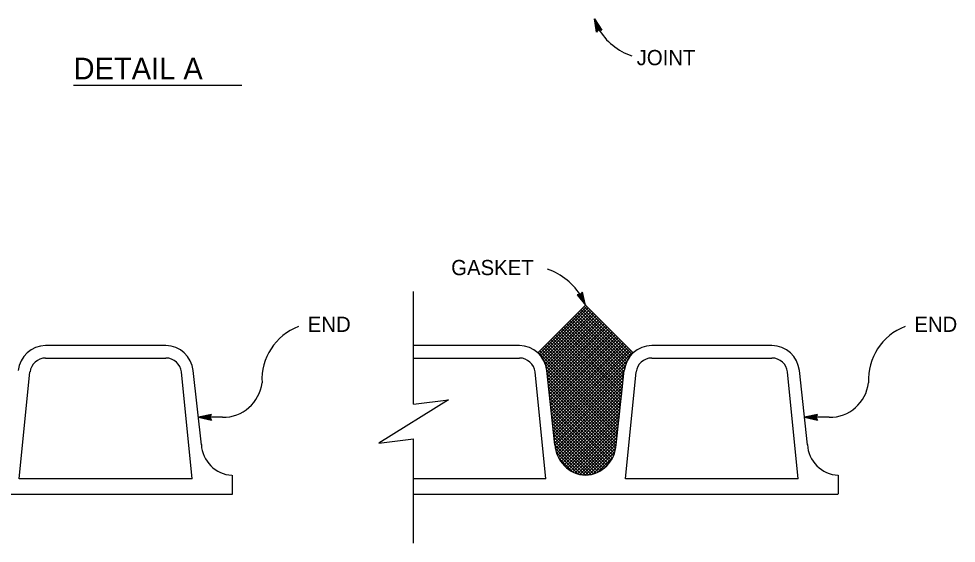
# Model space of a CAD drawing. Extents: x -894 to 866, y -476 to 714.
# Drawn here: x -479.3 to -47.9, y 102.5 to 344.1 of the extents above; entities that cross this region are included whole.
import ezdxf

# ---------------------------------------------------------------- set-up
doc = ezdxf.new("R2010")
doc.units = 0
for name, color, linetype in [('56 Stage 3 Anno', 7, 'Continuous'), ('57 Undefined', 7, 'Continuous'), ('60 Nongeo Data', 7, 'Continuous')]:
    doc.layers.add(name, color=color, linetype=linetype)

msp = doc.modelspace()

# ---------------------------------------------------------------- linework, layer by layer
at = {"layer": '56 Stage 3 Anno'}
for p, q in [((-212.61, 339.49), (-214.29, 344.06)), ((-214.29, 344.06), (-214.29, 344.06)), ((-213.46, 337.89), (-213.46, 337.89)), ((-210.93, 338.83), (-210.93, 338.83)), ((-297.62, 166.57), (-297.62, 218.46)), ((-222.36, 217.01), (-222.36, 217.01)), ((-220.32, 215.91), (-218.48, 212.14)), ((-219.93, 218.19), (-219.93, 218.19)), ((-218.48, 212.14), (-218.48, 212.14)), ((-385.52, 160.55), (-396.68, 160.55)), ((-396.68, 160.55), (-396.68, 160.55)), ((-390.61, 161.9), (-390.61, 161.9)), ((-106.38, 160.55), (-117.74, 160.55)), ((-117.74, 160.55), (-117.74, 160.55)), ((-111.67, 161.9), (-111.67, 161.9)), ((-390.61, 159.2), (-390.61, 159.2)), ((-111.67, 159.2), (-111.67, 159.2)), ((-297.62, 102.55), (-297.62, 150.57))]:
    msp.add_line(p, q, dxfattribs=at)
for points in [[(-213.46, 337.89), (-214.29, 344.06), (-210.93, 338.83), (-211.34, 338.91), (-213.8, 342.74), (-213.2, 338.22), (-212.94, 338.54), (-213.33, 341.44), (-211.75, 338.98), (-212.16, 339.06), (-212.84, 340.12), (-212.68, 338.87), (-212.47, 339.12), (-210.93, 338.83), (-212.47, 339.12)], [(-222.36, 217.01), (-218.48, 212.14), (-219.93, 218.19), (-220.16, 217.84), (-219.09, 213.41), (-221.95, 216.97), (-221.53, 216.94), (-219.71, 214.66), (-220.39, 217.49), (-220.62, 217.14), (-220.32, 215.91), (-221.11, 216.9), (-220.79, 216.87), (-219.93, 218.19), (-220.79, 216.87)], [(-390.61, 161.9), (-396.68, 160.55), (-390.61, 159.2), (-390.83, 159.56), (-395.28, 160.54), (-390.82, 161.54), (-391.04, 161.18), (-393.89, 160.55), (-391.04, 159.92), (-391.26, 160.28), (-392.49, 160.55), (-391.25, 160.83), (-391.42, 160.55), (-390.61, 159.2), (-391.42, 160.55)], [(-111.67, 161.9), (-117.74, 160.55), (-111.67, 159.2), (-111.88, 159.56), (-116.33, 160.54), (-111.88, 161.54), (-112.1, 161.18), (-114.94, 160.55), (-112.1, 159.92), (-112.32, 160.28), (-113.55, 160.55), (-112.31, 160.83), (-112.48, 160.55), (-111.67, 159.2), (-112.48, 160.55)]]:
    msp.add_lwpolyline(points, close=True, dxfattribs=at)
msp.add_lwpolyline([(-297.62, 166.57), (-281.63, 168.57), (-313.62, 148.57), (-297.62, 150.57)], dxfattribs=at)
for centre, radius, start, end in [((-187.8, 354.27), 28.88, 210.7799, 251.101), ((-245.28, 201.39), 28.88, 30.1905, 71.101), ((-341.19, 177.84), 26.23, 111.0032, 183.058), ((-62.05, 177.84), 26.23, 111.0032, 183.058), ((-385.3, 178.59), 18.04, 269.272, 353.1615), ((-106.15, 178.59), 18.04, 269.272, 353.1615)]:
    msp.add_arc(centre, radius, start, end, dxfattribs=at)
at = {"layer": '57 Undefined'}
msp.add_line((-454.22, 313.45), (-376.75, 313.45), dxfattribs=at)
at = {"layer": '60 Nongeo Data'}
for p, q in [((-240.44, 190.18), (-218.48, 212.14)), ((-217.94, 211.61), (-239.9, 189.65)), ((-197.14, 189.56), (-219.1, 211.52)), ((-196.51, 190.18), (-218.48, 212.14)), ((-217.22, 210.88), (-239.22, 188.88)), ((-216.49, 210.16), (-238.58, 188.06)), ((-215.76, 209.43), (-238.01, 187.18)), ((-215.03, 208.7), (-237.51, 186.23)), ((-214.31, 207.97), (-237.07, 185.21)), ((-213.58, 207.25), (-236.7, 184.12)), ((-200.29, 183.98), (-223.46, 207.16)), ((-199.94, 185.09), (-222.74, 207.89)), ((-199.51, 186.12), (-222.01, 208.61)), ((-199.01, 187.07), (-221.28, 209.34)), ((-198.45, 187.96), (-220.55, 210.07)), ((-197.82, 188.79), (-219.83, 210.8)), ((-212.85, 206.52), (-236.43, 182.94)), ((-212.13, 205.79), (-236.26, 181.66)), ((-211.4, 205.06), (-236.11, 180.35)), ((-210.67, 204.34), (-235.97, 179.04)), ((-209.94, 203.61), (-235.83, 177.72)), ((-209.22, 202.88), (-235.69, 176.41)), ((-201.29, 176.26), (-227.83, 202.8)), ((-201.14, 177.57), (-227.1, 203.52)), ((-201, 178.88), (-226.37, 204.25)), ((-200.86, 180.19), (-225.64, 204.98)), ((-200.72, 181.5), (-224.92, 205.71)), ((-200.54, 182.79), (-224.19, 206.43)), ((-208.49, 202.16), (-235.54, 175.1)), ((-207.76, 201.43), (-235.4, 173.79)), ((-207.03, 200.7), (-235.26, 172.48)), ((-206.31, 199.97), (-235.12, 171.17)), ((-205.58, 199.25), (-234.97, 169.85)), ((-204.85, 198.52), (-234.83, 168.54)), ((-202, 169.7), (-231.46, 199.16)), ((-201.86, 171.01), (-230.74, 199.89)), ((-201.71, 172.32), (-230.01, 200.61)), ((-201.57, 173.63), (-229.28, 201.34)), ((-201.43, 174.95), (-228.55, 202.07)), ((-202.86, 161.83), (-235.83, 194.8)), ((-202.71, 163.14), (-235.1, 195.52)), ((-204.13, 197.79), (-234.69, 167.23)), ((-203.4, 197.07), (-234.55, 165.92)), ((-202.67, 196.34), (-234.4, 164.61)), ((-202.57, 164.45), (-234.37, 196.25)), ((-201.94, 195.61), (-234.26, 163.29)), ((-201.22, 194.88), (-234.12, 161.98)), ((-202.43, 165.76), (-233.64, 196.98)), ((-202.29, 167.07), (-232.92, 197.71)), ((-202.14, 168.39), (-232.19, 198.43)), ((-411.64, 193.57), (-466.98, 193.57)), ((-411.64, 193.57), (-466.98, 193.57)), ((-248.92, 193.57), (-297.5, 193.57)), ((-203.71, 153.96), (-240.19, 190.43)), ((-203.57, 155.27), (-239.46, 191.16)), ((-203.43, 156.58), (-238.73, 191.89)), ((-203.28, 157.89), (-238.01, 192.62)), ((-203.14, 159.2), (-237.28, 193.34)), ((-203, 160.52), (-236.55, 194.07)), ((-200.49, 194.16), (-233.97, 160.67)), ((-199.76, 193.43), (-233.83, 159.36)), ((-199.04, 192.7), (-233.69, 158.05)), ((-198.31, 191.97), (-233.55, 156.74)), ((-197.58, 191.25), (-233.4, 155.42)), ((-196.85, 190.52), (-233.26, 154.11)), ((-132.7, 193.57), (-188.04, 193.57)), ((-466.98, 187.83), (-414.04, 187.83)), ((-466.98, 187.83), (-411.64, 187.83)), ((-297.5, 187.83), (-248.92, 187.83)), ((-203.85, 152.64), (-237.58, 186.37)), ((-199.2, 186.72), (-233.12, 152.8)), ((-188.04, 187.83), (-132.7, 187.83)), ((-479.09, 132.21), (-474.17, 181.42)), ((-399.53, 132.21), (-404.45, 181.42)), ((-395.31, 147.94), (-399.02, 182.05)), ((-236.8, 132.21), (-241.73, 181.42)), ((-204, 151.33), (-236.67, 184.01)), ((-204.14, 150.02), (-236.32, 182.2)), ((-232.59, 147.94), (-236.3, 182.05)), ((-200.21, 184.25), (-232.98, 151.49)), ((-200.6, 182.41), (-232.83, 150.18)), ((-204.37, 147.94), (-200.66, 182.05)), ((-200.15, 132.21), (-195.23, 181.42)), ((-120.58, 132.21), (-125.51, 181.42)), ((-116.37, 147.94), (-120.08, 182.05)), ((-204.28, 148.71), (-236.14, 180.56)), ((-204.42, 147.39), (-235.96, 178.93)), ((-204.59, 146.11), (-235.78, 177.3)), ((-200.8, 180.76), (-232.69, 148.86)), ((-200.97, 179.13), (-232.56, 147.54)), ((-201.15, 177.49), (-232.39, 146.25)), ((-204.86, 144.92), (-235.61, 175.67)), ((-205.21, 143.81), (-235.43, 174.04)), ((-201.33, 175.86), (-232.14, 145.05)), ((-201.51, 174.23), (-231.8, 143.94)), ((-201.68, 172.6), (-231.39, 142.89)), ((-205.62, 142.77), (-235.25, 172.4)), ((-206.09, 141.79), (-235.07, 170.77)), ((-206.63, 140.87), (-234.9, 169.14)), ((-201.86, 170.97), (-230.92, 141.9)), ((-202.04, 169.33), (-230.4, 140.97)), ((-207.22, 140.01), (-234.72, 167.51)), ((-207.85, 139.19), (-234.54, 165.88)), ((-208.54, 138.42), (-234.36, 164.24)), ((-202.22, 167.7), (-229.82, 140.1)), ((-202.39, 166.07), (-229.18, 139.28)), ((-202.57, 164.44), (-228.5, 138.51)), ((-209.28, 137.71), (-234.19, 162.61)), ((-210.07, 137.04), (-234.01, 160.98)), ((-202.75, 162.81), (-227.77, 137.79)), ((-202.93, 161.17), (-226.98, 137.12)), ((-210.91, 136.43), (-233.83, 159.35)), ((-211.8, 135.87), (-233.65, 157.72)), ((-212.75, 135.36), (-233.48, 156.08)), ((-203.1, 159.54), (-226.15, 136.5)), ((-203.28, 157.91), (-225.26, 135.93)), ((-203.46, 156.28), (-224.32, 135.42)), ((-213.75, 134.91), (-233.3, 154.45)), ((-214.82, 134.52), (-233.12, 152.82)), ((-215.97, 134.21), (-232.94, 151.19)), ((-203.64, 154.65), (-223.32, 134.96)), ((-203.81, 153.01), (-222.26, 134.57)), ((-203.99, 151.38), (-221.13, 134.25)), ((-217.19, 133.98), (-232.77, 149.56)), ((-218.5, 133.84), (-232.59, 147.93)), ((-204.17, 149.75), (-219.92, 134)), ((-204.35, 148.12), (-218.62, 133.85)), ((-220.16, 134.04), (-232.4, 146.28)), ((-222.08, 134.51), (-231.93, 144.35)), ((-204.53, 146.48), (-217, 134.01)), ((-204.94, 144.61), (-215.12, 134.43)), ((-224.57, 135.54), (-230.92, 141.89)), ((-205.88, 142.22), (-212.74, 135.36)), ((-381.2, 133.83), (-381.2, 125.01)), ((-102.26, 133.83), (-102.26, 125.23)), ((-422.92, 132.21), (-479.09, 132.21)), ((-399.53, 132.21), (-479.09, 132.21)), ((-236.8, 132.21), (-297.5, 132.21)), ((-120.58, 132.21), (-200.15, 132.21)), ((-381.2, 125.01), (-689.89, 125.01)), ((-102.26, 125.01), (-297.5, 125.01))]:
    msp.add_line(p, q, dxfattribs=at)
for centre, major_axis, start_param, end_param in [((-466.68, 180.63), (-12.99, 0), 4.735407, 6.17345), ((-411.94, 180.63), (-12.99, 0), 3.251328, 4.689371), ((-249.21, 180.63), (-12.99, 0), 3.251328, 4.689371), ((-187.74, 180.63), (-12.99, 0), 4.735407, 6.17345), ((-133, 180.63), (-12.99, 0), 3.251328, 4.689371), ((-466.98, 180.63), (-7.23, 0), 4.712389, 6.17345), ((-411.64, 180.63), (-7.23, 0), 3.251328, 4.712389), ((-248.92, 180.63), (-7.23, 0), 3.251328, 4.712389), ((-188.04, 180.63), (-7.23, 0), 4.712389, 6.17345), ((-132.7, 180.63), (-7.23, 0), 3.251328, 4.712389), ((-380.28, 148.81), (-15.06, 0), 0.05744, 1.50957), ((-217.56, 148.81), (-15.06, 0), 0.05744, 1.50957), ((-219.4, 148.81), (15.06, 0), 4.773615, 6.225745), ((-101.34, 148.81), (-15.06, 0), 0.05744, 1.50957)]:
    msp.add_ellipse(centre, major_axis=major_axis, ratio=0.996016, start_param=start_param, end_param=end_param, dxfattribs=at)

# ---------------------------------------------------------------- texts
at = {"layer": '57 Undefined'}
for s, height, p in [('JOINT', 7, (-194.96, 322.68)), ('DETAIL A', 10, (-454.11, 316.12)), ('GASKET', 7, (-280.32, 226)), ('END', 7, (-346.33, 199.87)), ('END', 7, (-67.19, 199.87))]:
    msp.add_text(s, height=height, dxfattribs=at).set_placement(p)

doc.saveas('drawing.dxf')
